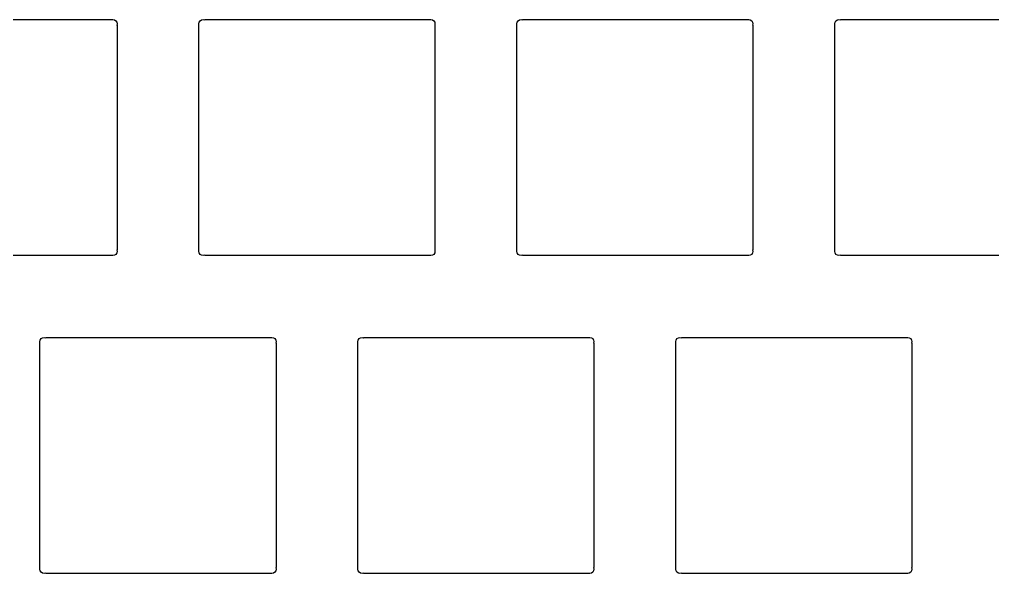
# Model space of a CAD drawing. Extents: x 229 to 416, y -167 to -34.
# Drawn here: x 287 to 345.3, y -100.7 to -67.5 of the extents above; entities that cross this region are included whole.
import ezdxf

# ---------------------------------------------------------------- set-up
doc = ezdxf.new("R2010")
doc.units = 0
doc.layers.add('Part__Feature1553', color=7, linetype='CONTINUOUS')

msp = doc.modelspace()

# ---------------------------------------------------------------- linework, layer by layer
at = {"layer": 'Part__Feature1553'}
for p, q in [((279.026, -67.5375), (292.474, -67.5375)), ((279.026, -67.5375), (292.474, -67.5375)), ((279.03, -67.5375, 1.58), (292.474, -67.5375, 1.58)), ((279.03, -67.5375, 1.58), (292.474, -67.5375, 1.58)), ((292.474, -67.5375), (292.571, -67.5375)), ((292.474, -67.5375, 1.58), (292.571, -67.5375, 1.58)), ((292.474, -67.5375), (292.571, -67.5375)), ((292.474, -67.5375, 1.58), (292.571, -67.5375, 1.58)), ((292.474, -67.5568), (292.474, -67.5568, 1.58)), ((292.474, -67.5568), (292.474, -67.5568, 1.58)), ((292.571, -67.5375), (292.668, -67.5568)), ((292.571, -67.5375, 1.58), (292.668, -67.5568, 1.58)), ((292.571, -67.5375), (292.571, -67.5375, 1.58)), ((292.571, -67.5375), (292.571, -67.5375, 1.58)), ((292.571, -67.5375, 1.58), (292.668, -67.5568, 1.58)), ((292.571, -67.5375), (292.668, -67.5568)), ((292.668, -67.5568), (292.751, -67.6119)), ((292.668, -67.5568, 1.58), (292.751, -67.6119, 1.58)), ((292.668, -67.5568), (292.668, -67.5568, 1.58)), ((292.668, -67.5568), (292.668, -67.5568, 1.58)), ((292.668, -67.5568, 1.58), (292.751, -67.6119, 1.58)), ((292.668, -67.5568), (292.751, -67.6119)), ((292.751, -67.6119), (292.806, -67.6943)), ((292.751, -67.6119, 1.58), (292.806, -67.6943, 1.58)), ((292.751, -67.6119), (292.751, -67.6119, 1.58)), ((292.751, -67.6119), (292.751, -67.6119, 1.58)), ((292.751, -67.6119, 1.58), (292.806, -67.6943, 1.58)), ((292.751, -67.6119), (292.806, -67.6943)), ((297.744, -67.6943), (297.799, -67.6119)), ((297.744, -67.6943, 1.58), (297.799, -67.6119, 1.58)), ((297.744, -67.6943, 1.58), (297.799, -67.6119, 1.58)), ((297.744, -67.6943), (297.799, -67.6119)), ((297.799, -67.6119), (297.882, -67.5568)), ((297.799, -67.6119, 1.58), (297.882, -67.5568, 1.58)), ((297.799, -67.6119, 1.58), (297.882, -67.5568, 1.58)), ((297.799, -67.6119), (297.882, -67.5568)), ((297.799, -67.6119), (297.799, -67.6119, 1.58)), ((297.799, -67.6119), (297.799, -67.6119, 1.58)), ((297.882, -67.5568), (297.979, -67.5375)), ((297.882, -67.5568, 1.58), (297.979, -67.5375, 1.58)), ((297.882, -67.5568, 1.58), (297.979, -67.5375, 1.58)), ((297.882, -67.5568), (297.979, -67.5375)), ((297.882, -67.5568), (297.882, -67.5568, 1.58)), ((297.882, -67.5568), (297.882, -67.5568, 1.58)), ((297.979, -67.5375), (298.076, -67.5568)), ((297.979, -67.5375, 1.58), (298.076, -67.5568, 1.58)), ((297.979, -67.5375), (297.979, -67.5375, 1.58)), ((297.979, -67.5375), (297.979, -67.5375, 1.58)), ((297.979, -67.5375, 1.58), (298.076, -67.5568, 1.58)), ((297.979, -67.5375), (298.076, -67.5568)), ((298.076, -67.5375), (311.524, -67.5375)), ((298.076, -67.5375, 1.58), (311.524, -67.5375, 1.58)), ((298.076, -67.5375), (311.524, -67.5375)), ((298.076, -67.5375, 1.58), (311.524, -67.5375, 1.58)), ((298.076, -67.5568), (298.076, -67.5568, 1.58)), ((298.076, -67.5568), (298.076, -67.5568, 1.58)), ((311.524, -67.5375), (311.621, -67.5375)), ((311.524, -67.5375, 1.58), (311.621, -67.5375, 1.58)), ((311.524, -67.5375), (311.621, -67.5375)), ((311.524, -67.5375, 1.58), (311.621, -67.5375, 1.58)), ((311.524, -67.5568), (311.524, -67.5568, 1.58)), ((311.524, -67.5568), (311.524, -67.5568, 1.58)), ((311.621, -67.5375), (311.718, -67.5568)), ((311.621, -67.5375, 1.58), (311.718, -67.5568, 1.58)), ((311.621, -67.5375), (311.621, -67.5375, 1.58)), ((311.621, -67.5375), (311.621, -67.5375, 1.58)), ((311.621, -67.5375, 1.58), (311.718, -67.5568, 1.58)), ((311.621, -67.5375), (311.718, -67.5568)), ((311.718, -67.5568), (311.801, -67.6119)), ((311.718, -67.5568, 1.58), (311.801, -67.6119, 1.58)), ((311.718, -67.5568), (311.718, -67.5568, 1.58)), ((311.718, -67.5568), (311.718, -67.5568, 1.58)), ((311.718, -67.5568, 1.58), (311.801, -67.6119, 1.58)), ((311.718, -67.5568), (311.801, -67.6119)), ((311.801, -67.6119), (311.856, -67.6943)), ((311.801, -67.6119, 1.58), (311.856, -67.6943, 1.58)), ((311.801, -67.6119), (311.801, -67.6119, 1.58)), ((311.801, -67.6119), (311.801, -67.6119, 1.58)), ((311.801, -67.6119, 1.58), (311.856, -67.6943, 1.58)), ((311.801, -67.6119), (311.856, -67.6943)), ((316.794, -67.6943), (316.849, -67.6119)), ((316.794, -67.6943, 1.58), (316.849, -67.6119, 1.58)), ((316.794, -67.6943, 1.58), (316.849, -67.6119, 1.58)), ((316.794, -67.6943), (316.849, -67.6119)), ((316.849, -67.6119), (316.932, -67.5568)), ((316.849, -67.6119, 1.58), (316.932, -67.5568, 1.58)), ((316.849, -67.6119, 1.58), (316.932, -67.5568, 1.58)), ((316.849, -67.6119), (316.932, -67.5568)), ((316.849, -67.6119), (316.849, -67.6119, 1.58)), ((316.849, -67.6119), (316.849, -67.6119, 1.58)), ((316.932, -67.5568), (317.029, -67.5375)), ((316.932, -67.5568, 1.58), (317.029, -67.5375, 1.58)), ((316.932, -67.5568, 1.58), (317.029, -67.5375, 1.58)), ((316.932, -67.5568), (317.029, -67.5375)), ((316.932, -67.5568), (316.932, -67.5568, 1.58)), ((316.932, -67.5568), (316.932, -67.5568, 1.58)), ((317.029, -67.5375), (317.126, -67.5568)), ((317.029, -67.5375, 1.58), (317.126, -67.5568, 1.58)), ((317.029, -67.5375), (317.029, -67.5375, 1.58)), ((317.029, -67.5375), (317.029, -67.5375, 1.58)), ((317.029, -67.5375, 1.58), (317.126, -67.5568, 1.58)), ((317.029, -67.5375), (317.126, -67.5568)), ((317.126, -67.5375), (330.574, -67.5375)), ((317.126, -67.5375, 1.58), (330.574, -67.5375, 1.58)), ((317.126, -67.5375), (330.574, -67.5375)), ((317.126, -67.5375, 1.58), (330.574, -67.5375, 1.58)), ((317.126, -67.5568), (317.126, -67.5568, 1.58)), ((317.126, -67.5568), (317.126, -67.5568, 1.58)), ((330.574, -67.5375), (330.671, -67.5375)), ((330.574, -67.5375, 1.58), (330.671, -67.5375, 1.58)), ((330.574, -67.5375), (330.671, -67.5375)), ((330.574, -67.5375, 1.58), (330.671, -67.5375, 1.58)), ((330.574, -67.5568), (330.574, -67.5568, 1.58)), ((330.574, -67.5568), (330.574, -67.5568, 1.58)), ((330.671, -67.5375), (330.768, -67.5568)), ((330.671, -67.5375, 1.58), (330.768, -67.5568, 1.58)), ((330.671, -67.5375), (330.671, -67.5375, 1.58)), ((330.671, -67.5375), (330.671, -67.5375, 1.58)), ((330.671, -67.5375, 1.58), (330.768, -67.5568, 1.58)), ((330.671, -67.5375), (330.768, -67.5568)), ((330.768, -67.5568), (330.851, -67.6119)), ((330.768, -67.5568, 1.58), (330.851, -67.6119, 1.58)), ((330.768, -67.5568), (330.768, -67.5568, 1.58)), ((330.768, -67.5568), (330.768, -67.5568, 1.58)), ((330.768, -67.5568, 1.58), (330.851, -67.6119, 1.58)), ((330.768, -67.5568), (330.851, -67.6119)), ((330.851, -67.6119), (330.906, -67.6943)), ((330.851, -67.6119, 1.58), (330.906, -67.6943, 1.58)), ((330.851, -67.6119), (330.851, -67.6119, 1.58)), ((330.851, -67.6119), (330.851, -67.6119, 1.58)), ((330.851, -67.6119, 1.58), (330.906, -67.6943, 1.58)), ((330.851, -67.6119), (330.906, -67.6943)), ((335.844, -67.6943), (335.899, -67.6119)), ((335.844, -67.6943, 1.58), (335.899, -67.6119, 1.58)), ((335.844, -67.6943, 1.58), (335.899, -67.6119, 1.58)), ((335.844, -67.6943), (335.899, -67.6119)), ((335.899, -67.6119), (335.982, -67.5568)), ((335.899, -67.6119, 1.58), (335.982, -67.5568, 1.58)), ((335.899, -67.6119, 1.58), (335.982, -67.5568, 1.58)), ((335.899, -67.6119), (335.982, -67.5568)), ((335.899, -67.6119), (335.899, -67.6119, 1.58)), ((335.899, -67.6119), (335.899, -67.6119, 1.58)), ((335.982, -67.5568), (336.079, -67.5375)), ((335.982, -67.5568, 1.58), (336.079, -67.5375, 1.58)), ((335.982, -67.5568, 1.58), (336.079, -67.5375, 1.58)), ((335.982, -67.5568), (336.079, -67.5375)), ((335.982, -67.5568), (335.982, -67.5568, 1.58)), ((335.982, -67.5568), (335.982, -67.5568, 1.58)), ((336.079, -67.5375), (336.176, -67.5568)), ((336.079, -67.5375, 1.58), (336.181, -67.5577, 1.58)), ((336.079, -67.5375), (336.079, -67.5375, 1.58)), ((336.079, -67.5375), (336.079, -67.5375, 1.58)), ((336.079, -67.5375, 1.58), (336.181, -67.5577, 1.58)), ((336.079, -67.5375), (336.176, -67.5568)), ((336.176, -67.5375), (349.624, -67.5375)), ((336.176, -67.5375), (349.624, -67.5375)), ((336.176, -67.5568), (336.176, -67.5568, 1.58)), ((336.176, -67.5568), (336.176, -67.5568, 1.58)), ((336.18, -67.5375, 1.58), (349.624, -67.5375, 1.58)), ((336.18, -67.5375, 1.58), (349.624, -67.5375, 1.58)), ((292.825, -67.7915, 1.58), (292.805, -67.8932, 1.58)), ((292.825, -67.7915, 1.58), (292.805, -67.8932, 1.58)), ((292.806, -67.6943), (292.825, -67.7915)), ((292.806, -67.6943, 1.58), (292.825, -67.7915, 1.58)), ((292.806, -67.6943), (292.806, -67.6943, 1.58)), ((292.806, -67.6943), (292.806, -67.6943, 1.58)), ((292.806, -67.6943, 1.58), (292.825, -67.7915, 1.58)), ((292.806, -67.6943), (292.825, -67.7915)), ((292.825, -67.7915), (292.806, -67.8887)), ((292.825, -67.7915), (292.806, -67.8887)), ((292.806, -67.8887), (292.806, -67.8887, 1.58)), ((292.806, -67.8887), (292.806, -67.8887, 1.58)), ((292.825, -67.7915), (292.825, -67.7915, 1.58)), ((292.825, -67.7915), (292.825, -67.7915, 1.58)), ((292.825, -67.8887), (292.825, -81.3363)), ((292.825, -67.8887), (292.825, -81.3363)), ((292.825, -67.8929, 1.58), (292.825, -81.3363, 1.58)), ((292.825, -67.8929, 1.58), (292.825, -81.3363, 1.58)), ((297.725, -67.7915), (297.744, -67.6943)), ((297.725, -67.7915, 1.58), (297.744, -67.6943, 1.58)), ((297.725, -67.7915, 1.58), (297.744, -67.6943, 1.58)), ((297.725, -67.7915), (297.744, -67.6943)), ((297.725, -67.8887), (297.725, -67.7915)), ((297.725, -67.8887, 1.58), (297.725, -67.7915, 1.58)), ((297.725, -67.8887), (297.725, -67.7915)), ((297.725, -67.8887, 1.58), (297.725, -67.7915, 1.58)), ((297.725, -67.7915), (297.725, -67.7915, 1.58)), ((297.725, -67.7915), (297.725, -67.7915, 1.58)), ((297.725, -81.3363), (297.725, -67.8887)), ((297.725, -81.3363, 1.58), (297.725, -67.8887, 1.58)), ((297.725, -81.3363), (297.725, -67.8887)), ((297.725, -81.3363, 1.58), (297.725, -67.8887, 1.58)), ((297.744, -67.6943), (297.744, -67.6943, 1.58)), ((297.744, -67.6943), (297.744, -67.6943, 1.58)), ((297.744, -67.8887), (297.744, -67.8887, 1.58)), ((297.744, -67.8887), (297.744, -67.8887, 1.58)), ((311.856, -67.6943), (311.875, -67.7915)), ((311.856, -67.6943, 1.58), (311.875, -67.7915, 1.58)), ((311.856, -67.6943), (311.856, -67.6943, 1.58)), ((311.856, -67.6943), (311.856, -67.6943, 1.58)), ((311.856, -67.6943, 1.58), (311.875, -67.7915, 1.58)), ((311.856, -67.6943), (311.875, -67.7915)), ((311.875, -67.7915), (311.856, -67.8887)), ((311.875, -67.7915, 1.58), (311.856, -67.8887, 1.58)), ((311.875, -67.7915, 1.58), (311.856, -67.8887, 1.58)), ((311.875, -67.7915), (311.856, -67.8887)), ((311.856, -67.8887), (311.856, -67.8887, 1.58)), ((311.856, -67.8887), (311.856, -67.8887, 1.58)), ((311.875, -67.7915), (311.875, -67.7915, 1.58)), ((311.875, -67.7915), (311.875, -67.7915, 1.58)), ((311.875, -67.8887), (311.875, -81.3363)), ((311.875, -67.8887, 1.58), (311.875, -81.3363, 1.58)), ((311.875, -67.8887), (311.875, -81.3363)), ((311.875, -67.8887, 1.58), (311.875, -81.3363, 1.58)), ((316.775, -67.7915), (316.794, -67.6943)), ((316.775, -67.7915, 1.58), (316.794, -67.6943, 1.58)), ((316.775, -67.7915, 1.58), (316.794, -67.6943, 1.58)), ((316.775, -67.7915), (316.794, -67.6943)), ((316.775, -67.8887), (316.775, -67.7915)), ((316.775, -67.8887, 1.58), (316.775, -67.7915, 1.58)), ((316.775, -67.8887), (316.775, -67.7915)), ((316.775, -67.8887, 1.58), (316.775, -67.7915, 1.58)), ((316.775, -67.7915), (316.775, -67.7915, 1.58)), ((316.775, -67.7915), (316.775, -67.7915, 1.58)), ((316.775, -81.3363), (316.775, -67.8887)), ((316.775, -81.3363, 1.58), (316.775, -67.8887, 1.58)), ((316.775, -81.3363), (316.775, -67.8887)), ((316.775, -81.3363, 1.58), (316.775, -67.8887, 1.58)), ((316.794, -67.6943), (316.794, -67.6943, 1.58)), ((316.794, -67.6943), (316.794, -67.6943, 1.58)), ((316.794, -67.8887), (316.794, -67.8887, 1.58)), ((316.794, -67.8887), (316.794, -67.8887, 1.58)), ((330.906, -67.6943), (330.925, -67.7915)), ((330.906, -67.6943, 1.58), (330.925, -67.7915, 1.58)), ((330.906, -67.6943), (330.906, -67.6943, 1.58)), ((330.906, -67.6943), (330.906, -67.6943, 1.58)), ((330.906, -67.6943, 1.58), (330.925, -67.7915, 1.58)), ((330.906, -67.6943), (330.925, -67.7915)), ((330.925, -67.7915), (330.906, -67.8887)), ((330.925, -67.7915, 1.58), (330.906, -67.8887, 1.58)), ((330.925, -67.7915, 1.58), (330.906, -67.8887, 1.58)), ((330.925, -67.7915), (330.906, -67.8887)), ((330.906, -67.8887), (330.906, -67.8887, 1.58)), ((330.906, -67.8887), (330.906, -67.8887, 1.58)), ((330.925, -67.7915), (330.925, -67.7915, 1.58)), ((330.925, -67.7915), (330.925, -67.7915, 1.58)), ((330.925, -67.8887), (330.925, -81.3363)), ((330.925, -67.8887, 1.58), (330.925, -81.3363, 1.58)), ((330.925, -67.8887), (330.925, -81.3363)), ((330.925, -67.8887, 1.58), (330.925, -81.3363, 1.58)), ((335.825, -67.7915), (335.844, -67.6943)), ((335.825, -67.7915, 1.58), (335.844, -67.6943, 1.58)), ((335.825, -67.7915, 1.58), (335.844, -67.6943, 1.58)), ((335.825, -67.7915), (335.844, -67.6943)), ((335.825, -67.8887), (335.825, -67.7915)), ((335.825, -67.8887, 1.58), (335.825, -67.7915, 1.58)), ((335.825, -67.8887), (335.825, -67.7915)), ((335.825, -67.8887, 1.58), (335.825, -67.7915, 1.58)), ((335.825, -67.7915), (335.825, -67.7915, 1.58)), ((335.825, -67.7915), (335.825, -67.7915, 1.58)), ((335.825, -81.3363), (335.825, -67.8887)), ((335.825, -81.3321, 1.58), (335.825, -67.8887, 1.58)), ((335.825, -81.3363), (335.825, -67.8887)), ((335.825, -81.3321, 1.58), (335.825, -67.8887, 1.58)), ((335.844, -67.6943), (335.844, -67.6943, 1.58)), ((335.844, -67.6943), (335.844, -67.6943, 1.58)), ((335.844, -67.8887), (335.844, -67.8887, 1.58)), ((335.844, -67.8887), (335.844, -67.8887, 1.58)), ((292.751, -81.6131), (292.668, -81.6682)), ((292.751, -81.6131, 1.58), (292.668, -81.6682, 1.58)), ((292.751, -81.6131, 1.58), (292.668, -81.6682, 1.58)), ((292.751, -81.6131), (292.668, -81.6682)), ((292.806, -81.5307), (292.751, -81.6131)), ((292.806, -81.5307, 1.58), (292.751, -81.6131, 1.58)), ((292.806, -81.5307, 1.58), (292.751, -81.6131, 1.58)), ((292.806, -81.5307), (292.751, -81.6131)), ((292.751, -81.6131), (292.751, -81.6131, 1.58)), ((292.751, -81.6131), (292.751, -81.6131, 1.58)), ((292.806, -81.3363), (292.825, -81.4335)), ((292.806, -81.3363, 1.58), (292.825, -81.4335, 1.58)), ((292.806, -81.3363), (292.806, -81.3363, 1.58)), ((292.806, -81.3363), (292.806, -81.3363, 1.58)), ((292.806, -81.3363, 1.58), (292.825, -81.4335, 1.58)), ((292.806, -81.3363), (292.825, -81.4335)), ((292.825, -81.4335), (292.806, -81.5307)), ((292.825, -81.4335, 1.58), (292.806, -81.5307, 1.58)), ((292.825, -81.4335, 1.58), (292.806, -81.5307, 1.58)), ((292.825, -81.4335), (292.806, -81.5307)), ((292.806, -81.5307), (292.806, -81.5307, 1.58)), ((292.806, -81.5307), (292.806, -81.5307, 1.58)), ((292.825, -81.4335), (292.825, -81.4335, 1.58)), ((292.825, -81.4335), (292.825, -81.4335, 1.58)), ((297.725, -81.4335), (297.725, -81.3363)), ((297.725, -81.4335, 1.58), (297.725, -81.3363, 1.58)), ((297.725, -81.4335), (297.725, -81.3363)), ((297.725, -81.4335, 1.58), (297.725, -81.3363, 1.58)), ((297.744, -81.5307), (297.725, -81.4335)), ((297.744, -81.5307, 1.58), (297.725, -81.4335, 1.58)), ((297.744, -81.5307, 1.58), (297.725, -81.4335, 1.58)), ((297.725, -81.4335), (297.725, -81.4335, 1.58)), ((297.744, -81.5307), (297.725, -81.4335)), ((297.725, -81.4335), (297.725, -81.4335, 1.58)), ((297.744, -81.3363), (297.744, -81.3363, 1.58)), ((297.744, -81.3363), (297.744, -81.3363, 1.58)), ((297.799, -81.6131), (297.744, -81.5307)), ((297.799, -81.6131, 1.58), (297.744, -81.5307, 1.58)), ((297.799, -81.6131, 1.58), (297.744, -81.5307, 1.58)), ((297.744, -81.5307), (297.744, -81.5307, 1.58)), ((297.799, -81.6131), (297.744, -81.5307)), ((297.744, -81.5307), (297.744, -81.5307, 1.58)), ((297.882, -81.6682), (297.799, -81.6131)), ((297.882, -81.6682, 1.58), (297.799, -81.6131, 1.58)), ((297.882, -81.6682, 1.58), (297.799, -81.6131, 1.58)), ((297.799, -81.6131), (297.799, -81.6131, 1.58)), ((297.882, -81.6682), (297.799, -81.6131)), ((297.799, -81.6131), (297.799, -81.6131, 1.58)), ((311.801, -81.6131), (311.718, -81.6682)), ((311.801, -81.6131, 1.58), (311.718, -81.6682, 1.58)), ((311.801, -81.6131, 1.58), (311.718, -81.6682, 1.58)), ((311.801, -81.6131), (311.718, -81.6682)), ((311.856, -81.5307), (311.801, -81.6131)), ((311.856, -81.5307, 1.58), (311.801, -81.6131, 1.58)), ((311.856, -81.5307, 1.58), (311.801, -81.6131, 1.58)), ((311.856, -81.5307), (311.801, -81.6131)), ((311.801, -81.6131), (311.801, -81.6131, 1.58)), ((311.801, -81.6131), (311.801, -81.6131, 1.58)), ((311.856, -81.3363), (311.875, -81.4335)), ((311.856, -81.3363, 1.58), (311.875, -81.4335, 1.58)), ((311.856, -81.3363), (311.856, -81.3363, 1.58)), ((311.856, -81.3363), (311.856, -81.3363, 1.58)), ((311.856, -81.3363, 1.58), (311.875, -81.4335, 1.58)), ((311.856, -81.3363), (311.875, -81.4335)), ((311.875, -81.4335), (311.856, -81.5307)), ((311.875, -81.4335, 1.58), (311.856, -81.5307, 1.58)), ((311.875, -81.4335, 1.58), (311.856, -81.5307, 1.58)), ((311.875, -81.4335), (311.856, -81.5307)), ((311.856, -81.5307), (311.856, -81.5307, 1.58)), ((311.856, -81.5307), (311.856, -81.5307, 1.58)), ((311.875, -81.4335), (311.875, -81.4335, 1.58)), ((311.875, -81.4335), (311.875, -81.4335, 1.58)), ((316.775, -81.4335), (316.775, -81.3363)), ((316.775, -81.4335, 1.58), (316.775, -81.3363, 1.58)), ((316.775, -81.4335), (316.775, -81.3363)), ((316.775, -81.4335, 1.58), (316.775, -81.3363, 1.58)), ((316.794, -81.5307), (316.775, -81.4335)), ((316.794, -81.5307, 1.58), (316.775, -81.4335, 1.58)), ((316.794, -81.5307, 1.58), (316.775, -81.4335, 1.58)), ((316.775, -81.4335), (316.775, -81.4335, 1.58)), ((316.794, -81.5307), (316.775, -81.4335)), ((316.775, -81.4335), (316.775, -81.4335, 1.58)), ((316.794, -81.3363), (316.794, -81.3363, 1.58)), ((316.794, -81.3363), (316.794, -81.3363, 1.58)), ((316.849, -81.6131), (316.794, -81.5307)), ((316.849, -81.6131, 1.58), (316.794, -81.5307, 1.58)), ((316.849, -81.6131, 1.58), (316.794, -81.5307, 1.58)), ((316.794, -81.5307), (316.794, -81.5307, 1.58)), ((316.849, -81.6131), (316.794, -81.5307)), ((316.794, -81.5307), (316.794, -81.5307, 1.58)), ((316.932, -81.6682), (316.849, -81.6131)), ((316.932, -81.6682, 1.58), (316.849, -81.6131, 1.58)), ((316.932, -81.6682, 1.58), (316.849, -81.6131, 1.58)), ((316.849, -81.6131), (316.849, -81.6131, 1.58)), ((316.932, -81.6682), (316.849, -81.6131)), ((316.849, -81.6131), (316.849, -81.6131, 1.58)), ((330.851, -81.6131), (330.768, -81.6682)), ((330.851, -81.6131, 1.58), (330.768, -81.6682, 1.58)), ((330.851, -81.6131, 1.58), (330.768, -81.6682, 1.58)), ((330.851, -81.6131), (330.768, -81.6682)), ((330.906, -81.5307), (330.851, -81.6131)), ((330.906, -81.5307, 1.58), (330.851, -81.6131, 1.58)), ((330.906, -81.5307, 1.58), (330.851, -81.6131, 1.58)), ((330.906, -81.5307), (330.851, -81.6131)), ((330.851, -81.6131), (330.851, -81.6131, 1.58)), ((330.851, -81.6131), (330.851, -81.6131, 1.58)), ((330.906, -81.3363), (330.925, -81.4335)), ((330.906, -81.3363, 1.58), (330.925, -81.4335, 1.58)), ((330.906, -81.3363), (330.906, -81.3363, 1.58)), ((330.906, -81.3363), (330.906, -81.3363, 1.58)), ((330.906, -81.3363, 1.58), (330.925, -81.4335, 1.58)), ((330.906, -81.3363), (330.925, -81.4335)), ((330.925, -81.4335), (330.906, -81.5307)), ((330.925, -81.4335, 1.58), (330.906, -81.5307, 1.58)), ((330.925, -81.4335, 1.58), (330.906, -81.5307, 1.58)), ((330.925, -81.4335), (330.906, -81.5307)), ((330.906, -81.5307), (330.906, -81.5307, 1.58)), ((330.906, -81.5307), (330.906, -81.5307, 1.58)), ((330.925, -81.4335), (330.925, -81.4335, 1.58)), ((330.925, -81.4335), (330.925, -81.4335, 1.58)), ((335.825, -81.4335, 1.58), (335.825, -81.3321, 1.58)), ((335.825, -81.4335, 1.58), (335.825, -81.3321, 1.58)), ((335.825, -81.4335), (335.825, -81.3363)), ((335.825, -81.4335), (335.825, -81.3363)), ((335.844, -81.5307), (335.825, -81.4335)), ((335.844, -81.5307, 1.58), (335.825, -81.4335, 1.58)), ((335.844, -81.5307, 1.58), (335.825, -81.4335, 1.58)), ((335.825, -81.4335), (335.825, -81.4335, 1.58)), ((335.844, -81.5307), (335.825, -81.4335)), ((335.825, -81.4335), (335.825, -81.4335, 1.58)), ((335.844, -81.3363), (335.844, -81.3363, 1.58)), ((335.844, -81.3363), (335.844, -81.3363, 1.58)), ((335.899, -81.6131), (335.844, -81.5307)), ((335.899, -81.6131, 1.58), (335.844, -81.5307, 1.58)), ((335.899, -81.6131, 1.58), (335.844, -81.5307, 1.58)), ((335.844, -81.5307), (335.844, -81.5307, 1.58)), ((335.899, -81.6131), (335.844, -81.5307)), ((335.844, -81.5307), (335.844, -81.5307, 1.58)), ((335.982, -81.6682), (335.899, -81.6131)), ((335.982, -81.6682, 1.58), (335.899, -81.6131, 1.58)), ((335.982, -81.6682, 1.58), (335.899, -81.6131, 1.58)), ((335.899, -81.6131), (335.899, -81.6131, 1.58)), ((335.982, -81.6682), (335.899, -81.6131)), ((335.899, -81.6131), (335.899, -81.6131, 1.58)), ((292.474, -81.6875), (279.026, -81.6875)), ((292.474, -81.6875, 1.58), (279.026, -81.6875, 1.58)), ((292.474, -81.6875), (279.026, -81.6875)), ((292.474, -81.6875, 1.58), (279.026, -81.6875, 1.58)), ((292.474, -81.6682), (292.474, -81.6682, 1.58)), ((292.474, -81.6682), (292.474, -81.6682, 1.58)), ((292.571, -81.6875), (292.474, -81.6875)), ((292.571, -81.6875, 1.58), (292.474, -81.6875, 1.58)), ((292.571, -81.6875), (292.474, -81.6875)), ((292.571, -81.6875, 1.58), (292.474, -81.6875, 1.58)), ((292.668, -81.6682), (292.571, -81.6875)), ((292.668, -81.6682, 1.58), (292.571, -81.6875, 1.58)), ((292.668, -81.6682, 1.58), (292.571, -81.6875, 1.58)), ((292.668, -81.6682), (292.571, -81.6875)), ((292.571, -81.6875), (292.571, -81.6875, 1.58)), ((292.571, -81.6875), (292.571, -81.6875, 1.58)), ((292.668, -81.6682), (292.668, -81.6682, 1.58)), ((292.668, -81.6682), (292.668, -81.6682, 1.58)), ((297.979, -81.6875), (297.882, -81.6682)), ((297.979, -81.6875, 1.58), (297.882, -81.6682, 1.58)), ((297.979, -81.6875, 1.58), (297.882, -81.6682, 1.58)), ((297.882, -81.6682), (297.882, -81.6682, 1.58)), ((297.979, -81.6875), (297.882, -81.6682)), ((297.882, -81.6682), (297.882, -81.6682, 1.58)), ((298.076, -81.6682), (297.979, -81.6875)), ((298.076, -81.6682, 1.58), (297.979, -81.6875, 1.58)), ((298.076, -81.6682, 1.58), (297.979, -81.6875, 1.58)), ((298.076, -81.6682), (297.979, -81.6875)), ((297.979, -81.6875), (297.979, -81.6875, 1.58)), ((297.979, -81.6875), (297.979, -81.6875, 1.58)), ((298.076, -81.6682), (298.076, -81.6682, 1.58)), ((298.076, -81.6682), (298.076, -81.6682, 1.58)), ((311.524, -81.6875), (298.076, -81.6875)), ((311.524, -81.6875, 1.58), (298.076, -81.6875, 1.58)), ((311.524, -81.6875), (298.076, -81.6875)), ((311.524, -81.6875, 1.58), (298.076, -81.6875, 1.58)), ((311.524, -81.6682), (311.524, -81.6682, 1.58)), ((311.524, -81.6682), (311.524, -81.6682, 1.58)), ((311.621, -81.6875), (311.524, -81.6875)), ((311.621, -81.6875, 1.58), (311.524, -81.6875, 1.58)), ((311.621, -81.6875), (311.524, -81.6875)), ((311.621, -81.6875, 1.58), (311.524, -81.6875, 1.58)), ((311.718, -81.6682), (311.621, -81.6875)), ((311.718, -81.6682, 1.58), (311.621, -81.6875, 1.58)), ((311.718, -81.6682, 1.58), (311.621, -81.6875, 1.58)), ((311.718, -81.6682), (311.621, -81.6875)), ((311.621, -81.6875), (311.621, -81.6875, 1.58)), ((311.621, -81.6875), (311.621, -81.6875, 1.58)), ((311.718, -81.6682), (311.718, -81.6682, 1.58)), ((311.718, -81.6682), (311.718, -81.6682, 1.58)), ((317.029, -81.6875), (316.932, -81.6682)), ((317.029, -81.6875, 1.58), (316.932, -81.6682, 1.58)), ((317.029, -81.6875, 1.58), (316.932, -81.6682, 1.58)), ((316.932, -81.6682), (316.932, -81.6682, 1.58)), ((317.029, -81.6875), (316.932, -81.6682)), ((316.932, -81.6682), (316.932, -81.6682, 1.58)), ((317.126, -81.6682), (317.029, -81.6875)), ((317.126, -81.6682, 1.58), (317.029, -81.6875, 1.58)), ((317.126, -81.6682, 1.58), (317.029, -81.6875, 1.58)), ((317.126, -81.6682), (317.029, -81.6875)), ((317.029, -81.6875), (317.029, -81.6875, 1.58)), ((317.029, -81.6875), (317.029, -81.6875, 1.58)), ((317.126, -81.6682), (317.126, -81.6682, 1.58)), ((317.126, -81.6682), (317.126, -81.6682, 1.58)), ((330.574, -81.6875), (317.126, -81.6875)), ((330.574, -81.6875, 1.58), (317.126, -81.6875, 1.58)), ((330.574, -81.6875), (317.126, -81.6875)), ((330.574, -81.6875, 1.58), (317.126, -81.6875, 1.58)), ((330.574, -81.6682), (330.574, -81.6682, 1.58)), ((330.574, -81.6682), (330.574, -81.6682, 1.58)), ((330.671, -81.6875), (330.574, -81.6875)), ((330.671, -81.6875, 1.58), (330.574, -81.6875, 1.58)), ((330.671, -81.6875), (330.574, -81.6875)), ((330.671, -81.6875, 1.58), (330.574, -81.6875, 1.58)), ((330.768, -81.6682), (330.671, -81.6875)), ((330.768, -81.6682, 1.58), (330.671, -81.6875, 1.58)), ((330.768, -81.6682, 1.58), (330.671, -81.6875, 1.58)), ((330.768, -81.6682), (330.671, -81.6875)), ((330.671, -81.6875), (330.671, -81.6875, 1.58)), ((330.671, -81.6875), (330.671, -81.6875, 1.58)), ((330.768, -81.6682), (330.768, -81.6682, 1.58)), ((330.768, -81.6682), (330.768, -81.6682, 1.58)), ((336.079, -81.6875), (335.982, -81.6682)), ((336.079, -81.6875, 1.58), (335.982, -81.6682, 1.58)), ((336.079, -81.6875, 1.58), (335.982, -81.6682, 1.58)), ((335.982, -81.6682), (335.982, -81.6682, 1.58)), ((336.079, -81.6875), (335.982, -81.6682)), ((335.982, -81.6682), (335.982, -81.6682, 1.58)), ((336.176, -81.6682), (336.079, -81.6875)), ((336.176, -81.6682, 1.58), (336.079, -81.6875, 1.58)), ((336.176, -81.6682, 1.58), (336.079, -81.6875, 1.58)), ((336.176, -81.6682), (336.079, -81.6875)), ((336.079, -81.6875), (336.079, -81.6875, 1.58)), ((336.079, -81.6875), (336.079, -81.6875, 1.58)), ((336.176, -81.6682), (336.176, -81.6682, 1.58)), ((336.176, -81.6682), (336.176, -81.6682, 1.58)), ((349.624, -81.6875), (336.176, -81.6875)), ((349.62, -81.6875, 1.58), (336.176, -81.6875, 1.58)), ((349.624, -81.6875), (336.176, -81.6875)), ((349.62, -81.6875, 1.58), (336.176, -81.6875, 1.58)), ((288.2, -86.8415), (288.219, -86.7443)), ((288.2, -86.8415, 1.58), (288.219, -86.7443, 1.58)), ((288.2, -86.8415, 1.58), (288.219, -86.7443, 1.58)), ((288.2, -86.8415), (288.219, -86.7443)), ((288.2, -86.9387), (288.2, -86.8415)), ((288.2, -86.9387, 1.58), (288.2, -86.8415, 1.58)), ((288.2, -86.9387), (288.2, -86.8415)), ((288.2, -86.9387, 1.58), (288.2, -86.8415, 1.58)), ((288.2, -86.8415), (288.2, -86.8415, 1.58)), ((288.2, -86.8415), (288.2, -86.8415, 1.58)), ((288.219, -86.7443), (288.274, -86.6619)), ((288.219, -86.7443, 1.58), (288.274, -86.6619, 1.58)), ((288.219, -86.7443, 1.58), (288.274, -86.6619, 1.58)), ((288.219, -86.7443), (288.274, -86.6619)), ((288.219, -86.7443), (288.219, -86.7443, 1.58)), ((288.219, -86.7443), (288.219, -86.7443, 1.58)), ((288.274, -86.6619), (288.357, -86.6068)), ((288.274, -86.6619, 1.58), (288.357, -86.6068, 1.58)), ((288.274, -86.6619, 1.58), (288.357, -86.6068, 1.58)), ((288.274, -86.6619), (288.357, -86.6068)), ((288.274, -86.6619), (288.274, -86.6619, 1.58)), ((288.274, -86.6619), (288.274, -86.6619, 1.58)), ((288.357, -86.6068), (288.454, -86.5875)), ((288.357, -86.6068, 1.58), (288.454, -86.5875, 1.58)), ((288.357, -86.6068, 1.58), (288.454, -86.5875, 1.58)), ((288.357, -86.6068), (288.454, -86.5875)), ((288.357, -86.6068), (288.357, -86.6068, 1.58)), ((288.357, -86.6068), (288.357, -86.6068, 1.58)), ((288.454, -86.5875), (288.551, -86.6068)), ((288.454, -86.5875, 1.58), (288.551, -86.6068, 1.58)), ((288.454, -86.5875), (288.454, -86.5875, 1.58)), ((288.454, -86.5875), (288.454, -86.5875, 1.58)), ((288.454, -86.5875, 1.58), (288.551, -86.6068, 1.58)), ((288.454, -86.5875), (288.551, -86.6068)), ((288.551, -86.5875), (301.999, -86.5875)), ((288.551, -86.5875, 1.58), (301.999, -86.5875, 1.58)), ((288.551, -86.5875), (301.999, -86.5875)), ((288.551, -86.5875, 1.58), (301.999, -86.5875, 1.58)), ((288.551, -86.6068), (288.551, -86.6068, 1.58)), ((288.551, -86.6068), (288.551, -86.6068, 1.58)), ((301.999, -86.5875), (302.096, -86.5875)), ((301.999, -86.5875, 1.58), (302.096, -86.5875, 1.58)), ((301.999, -86.5875), (302.096, -86.5875)), ((301.999, -86.5875, 1.58), (302.096, -86.5875, 1.58)), ((301.999, -86.6068), (301.999, -86.6068, 1.58)), ((301.999, -86.6068), (301.999, -86.6068, 1.58)), ((302.096, -86.5875), (302.193, -86.6068)), ((302.096, -86.5875, 1.58), (302.193, -86.6068, 1.58)), ((302.096, -86.5875), (302.096, -86.5875, 1.58)), ((302.096, -86.5875), (302.096, -86.5875, 1.58)), ((302.096, -86.5875, 1.58), (302.193, -86.6068, 1.58)), ((302.096, -86.5875), (302.193, -86.6068)), ((302.193, -86.6068), (302.276, -86.6619)), ((302.193, -86.6068, 1.58), (302.276, -86.6619, 1.58)), ((302.193, -86.6068), (302.193, -86.6068, 1.58)), ((302.193, -86.6068), (302.193, -86.6068, 1.58)), ((302.193, -86.6068, 1.58), (302.276, -86.6619, 1.58)), ((302.193, -86.6068), (302.276, -86.6619)), ((302.276, -86.6619), (302.331, -86.7443)), ((302.276, -86.6619, 1.58), (302.331, -86.7443, 1.58)), ((302.276, -86.6619), (302.276, -86.6619, 1.58)), ((302.276, -86.6619), (302.276, -86.6619, 1.58)), ((302.276, -86.6619, 1.58), (302.331, -86.7443, 1.58)), ((302.276, -86.6619), (302.331, -86.7443)), ((302.331, -86.7443), (302.35, -86.8415)), ((302.331, -86.7443, 1.58), (302.35, -86.8415, 1.58)), ((302.331, -86.7443), (302.331, -86.7443, 1.58)), ((302.331, -86.7443), (302.331, -86.7443, 1.58)), ((302.331, -86.7443, 1.58), (302.35, -86.8415, 1.58)), ((302.331, -86.7443), (302.35, -86.8415)), ((302.35, -86.8415), (302.331, -86.9387)), ((302.35, -86.8415, 1.58), (302.331, -86.9387, 1.58)), ((302.35, -86.8415, 1.58), (302.331, -86.9387, 1.58)), ((302.35, -86.8415), (302.331, -86.9387)), ((302.35, -86.8415), (302.35, -86.8415, 1.58)), ((302.35, -86.8415), (302.35, -86.8415, 1.58)), ((307.25, -86.8415), (307.269, -86.7443)), ((307.25, -86.8415, 1.58), (307.269, -86.7443, 1.58)), ((307.25, -86.8415, 1.58), (307.269, -86.7443, 1.58)), ((307.25, -86.8415), (307.269, -86.7443)), ((307.25, -86.9387), (307.25, -86.8415)), ((307.25, -86.9387, 1.58), (307.25, -86.8415, 1.58)), ((307.25, -86.9387), (307.25, -86.8415)), ((307.25, -86.9387, 1.58), (307.25, -86.8415, 1.58)), ((307.25, -86.8415), (307.25, -86.8415, 1.58)), ((307.25, -86.8415), (307.25, -86.8415, 1.58)), ((307.269, -86.7443), (307.324, -86.6619)), ((307.269, -86.7443, 1.58), (307.324, -86.6619, 1.58)), ((307.269, -86.7443, 1.58), (307.324, -86.6619, 1.58)), ((307.269, -86.7443), (307.324, -86.6619)), ((307.269, -86.7443), (307.269, -86.7443, 1.58)), ((307.269, -86.7443), (307.269, -86.7443, 1.58)), ((307.324, -86.6619), (307.407, -86.6068)), ((307.324, -86.6619, 1.58), (307.407, -86.6068, 1.58)), ((307.324, -86.6619, 1.58), (307.407, -86.6068, 1.58)), ((307.324, -86.6619), (307.407, -86.6068)), ((307.324, -86.6619), (307.324, -86.6619, 1.58)), ((307.324, -86.6619), (307.324, -86.6619, 1.58)), ((307.407, -86.6068), (307.504, -86.5875)), ((307.407, -86.6068, 1.58), (307.504, -86.5875, 1.58)), ((307.407, -86.6068, 1.58), (307.504, -86.5875, 1.58)), ((307.407, -86.6068), (307.504, -86.5875)), ((307.407, -86.6068), (307.407, -86.6068, 1.58)), ((307.407, -86.6068), (307.407, -86.6068, 1.58)), ((307.504, -86.5875), (307.601, -86.6068)), ((307.504, -86.5875, 1.58), (307.606, -86.6077, 1.58)), ((307.504, -86.5875), (307.504, -86.5875, 1.58)), ((307.504, -86.5875), (307.504, -86.5875, 1.58)), ((307.504, -86.5875, 1.58), (307.606, -86.6077, 1.58)), ((307.504, -86.5875), (307.601, -86.6068)), ((307.601, -86.5875), (321.049, -86.5875)), ((307.601, -86.5875), (321.049, -86.5875)), ((307.601, -86.6068), (307.601, -86.6068, 1.58)), ((307.601, -86.6068), (307.601, -86.6068, 1.58)), ((307.605, -86.5875, 1.58), (321.049, -86.5875, 1.58)), ((307.605, -86.5875, 1.58), (321.049, -86.5875, 1.58)), ((321.049, -86.5875), (321.146, -86.5875)), ((321.049, -86.5875, 1.58), (321.146, -86.5875, 1.58)), ((321.049, -86.5875), (321.146, -86.5875)), ((321.049, -86.5875, 1.58), (321.146, -86.5875, 1.58)), ((321.049, -86.6068), (321.049, -86.6068, 1.58)), ((321.049, -86.6068), (321.049, -86.6068, 1.58)), ((321.146, -86.5875), (321.243, -86.6068)), ((321.146, -86.5875, 1.58), (321.243, -86.6068, 1.58)), ((321.146, -86.5875), (321.146, -86.5875, 1.58)), ((321.146, -86.5875), (321.146, -86.5875, 1.58)), ((321.146, -86.5875, 1.58), (321.243, -86.6068, 1.58)), ((321.146, -86.5875), (321.243, -86.6068)), ((321.243, -86.6068), (321.326, -86.6619)), ((321.243, -86.6068, 1.58), (321.326, -86.6619, 1.58)), ((321.243, -86.6068), (321.243, -86.6068, 1.58)), ((321.243, -86.6068), (321.243, -86.6068, 1.58)), ((321.243, -86.6068, 1.58), (321.326, -86.6619, 1.58)), ((321.243, -86.6068), (321.326, -86.6619)), ((321.326, -86.6619), (321.381, -86.7443)), ((321.326, -86.6619, 1.58), (321.381, -86.7443, 1.58)), ((321.326, -86.6619), (321.326, -86.6619, 1.58)), ((321.326, -86.6619), (321.326, -86.6619, 1.58)), ((321.326, -86.6619, 1.58), (321.381, -86.7443, 1.58)), ((321.326, -86.6619), (321.381, -86.7443)), ((321.4, -86.8415, 1.58), (321.38, -86.9432, 1.58)), ((321.4, -86.8415, 1.58), (321.38, -86.9432, 1.58)), ((321.381, -86.7443), (321.4, -86.8415)), ((321.381, -86.7443, 1.58), (321.4, -86.8415, 1.58)), ((321.381, -86.7443), (321.381, -86.7443, 1.58)), ((321.381, -86.7443), (321.381, -86.7443, 1.58)), ((321.381, -86.7443, 1.58), (321.4, -86.8415, 1.58)), ((321.381, -86.7443), (321.4, -86.8415)), ((321.4, -86.8415), (321.381, -86.9387)), ((321.4, -86.8415), (321.381, -86.9387)), ((321.4, -86.8415), (321.4, -86.8415, 1.58)), ((321.4, -86.8415), (321.4, -86.8415, 1.58)), ((326.3, -86.8415), (326.319, -86.7443)), ((326.3, -86.8415, 1.58), (326.319, -86.7443, 1.58)), ((326.3, -86.8415, 1.58), (326.319, -86.7443, 1.58)), ((326.3, -86.8415), (326.319, -86.7443)), ((326.3, -86.9387), (326.3, -86.8415)), ((326.3, -86.9387, 1.58), (326.3, -86.8415, 1.58)), ((326.3, -86.9387), (326.3, -86.8415)), ((326.3, -86.9387, 1.58), (326.3, -86.8415, 1.58)), ((326.3, -86.8415), (326.3, -86.8415, 1.58)), ((326.3, -86.8415), (326.3, -86.8415, 1.58)), ((326.319, -86.7443), (326.374, -86.6619)), ((326.319, -86.7443, 1.58), (326.374, -86.6619, 1.58)), ((326.319, -86.7443, 1.58), (326.374, -86.6619, 1.58)), ((326.319, -86.7443), (326.374, -86.6619)), ((326.319, -86.7443), (326.319, -86.7443, 1.58)), ((326.319, -86.7443), (326.319, -86.7443, 1.58)), ((326.374, -86.6619), (326.457, -86.6068)), ((326.374, -86.6619, 1.58), (326.457, -86.6068, 1.58)), ((326.374, -86.6619, 1.58), (326.457, -86.6068, 1.58)), ((326.374, -86.6619), (326.457, -86.6068)), ((326.374, -86.6619), (326.374, -86.6619, 1.58)), ((326.374, -86.6619), (326.374, -86.6619, 1.58)), ((326.457, -86.6068), (326.554, -86.5875)), ((326.457, -86.6068, 1.58), (326.554, -86.5875, 1.58)), ((326.457, -86.6068, 1.58), (326.554, -86.5875, 1.58)), ((326.457, -86.6068), (326.554, -86.5875)), ((326.457, -86.6068), (326.457, -86.6068, 1.58)), ((326.457, -86.6068), (326.457, -86.6068, 1.58)), ((326.554, -86.5875), (326.651, -86.6068)), ((326.554, -86.5875, 1.58), (326.651, -86.6068, 1.58)), ((326.554, -86.5875), (326.554, -86.5875, 1.58)), ((326.554, -86.5875), (326.554, -86.5875, 1.58)), ((326.554, -86.5875, 1.58), (326.651, -86.6068, 1.58)), ((326.554, -86.5875), (326.651, -86.6068)), ((326.651, -86.5875), (340.099, -86.5875)), ((326.651, -86.5875, 1.58), (340.099, -86.5875, 1.58)), ((326.651, -86.5875), (340.099, -86.5875)), ((326.651, -86.5875, 1.58), (340.099, -86.5875, 1.58)), ((326.651, -86.6068), (326.651, -86.6068, 1.58)), ((326.651, -86.6068), (326.651, -86.6068, 1.58)), ((340.099, -86.5875), (340.196, -86.5875)), ((340.099, -86.5875, 1.58), (340.196, -86.5875, 1.58)), ((340.099, -86.5875), (340.196, -86.5875)), ((340.099, -86.5875, 1.58), (340.196, -86.5875, 1.58)), ((340.099, -86.6068), (340.099, -86.6068, 1.58)), ((340.099, -86.6068), (340.099, -86.6068, 1.58)), ((340.196, -86.5875), (340.293, -86.6068)), ((340.196, -86.5875, 1.58), (340.293, -86.6068, 1.58)), ((340.196, -86.5875), (340.196, -86.5875, 1.58)), ((340.196, -86.5875), (340.196, -86.5875, 1.58)), ((340.196, -86.5875, 1.58), (340.293, -86.6068, 1.58)), ((340.196, -86.5875), (340.293, -86.6068)), ((340.293, -86.6068), (340.376, -86.6619)), ((340.293, -86.6068, 1.58), (340.376, -86.6619, 1.58)), ((340.293, -86.6068), (340.293, -86.6068, 1.58)), ((340.293, -86.6068), (340.293, -86.6068, 1.58)), ((340.293, -86.6068, 1.58), (340.376, -86.6619, 1.58)), ((340.293, -86.6068), (340.376, -86.6619)), ((340.376, -86.6619), (340.431, -86.7443)), ((340.376, -86.6619, 1.58), (340.431, -86.7443, 1.58)), ((340.376, -86.6619), (340.376, -86.6619, 1.58)), ((340.376, -86.6619), (340.376, -86.6619, 1.58)), ((340.376, -86.6619, 1.58), (340.431, -86.7443, 1.58)), ((340.376, -86.6619), (340.431, -86.7443)), ((340.431, -86.7443), (340.45, -86.8415)), ((340.431, -86.7443, 1.58), (340.45, -86.8415, 1.58)), ((340.431, -86.7443), (340.431, -86.7443, 1.58)), ((340.431, -86.7443), (340.431, -86.7443, 1.58)), ((340.431, -86.7443, 1.58), (340.45, -86.8415, 1.58)), ((340.431, -86.7443), (340.45, -86.8415)), ((340.45, -86.8415), (340.431, -86.9387)), ((340.45, -86.8415, 1.58), (340.431, -86.9387, 1.58)), ((340.45, -86.8415, 1.58), (340.431, -86.9387, 1.58)), ((340.45, -86.8415), (340.431, -86.9387)), ((340.45, -86.8415), (340.45, -86.8415, 1.58)), ((340.45, -86.8415), (340.45, -86.8415, 1.58)), ((288.2, -100.386), (288.2, -86.9387)), ((288.2, -100.386, 1.58), (288.2, -86.9387, 1.58)), ((288.2, -100.386), (288.2, -86.9387)), ((288.2, -100.386, 1.58), (288.2, -86.9387, 1.58)), ((288.219, -86.9387), (288.219, -86.9387, 1.58)), ((288.219, -86.9387), (288.219, -86.9387, 1.58)), ((302.331, -86.9387), (302.331, -86.9387, 1.58)), ((302.331, -86.9387), (302.331, -86.9387, 1.58)), ((302.35, -86.9387), (302.35, -100.386)), ((302.35, -86.9387, 1.58), (302.35, -100.386, 1.58)), ((302.35, -86.9387), (302.35, -100.386)), ((302.35, -86.9387, 1.58), (302.35, -100.386, 1.58)), ((307.25, -100.386), (307.25, -86.9387)), ((307.25, -100.382, 1.58), (307.25, -86.9387, 1.58)), ((307.25, -100.386), (307.25, -86.9387)), ((307.25, -100.382, 1.58), (307.25, -86.9387, 1.58)), ((307.269, -86.9387), (307.269, -86.9387, 1.58)), ((307.269, -86.9387), (307.269, -86.9387, 1.58)), ((321.381, -86.9387), (321.381, -86.9387, 1.58)), ((321.381, -86.9387), (321.381, -86.9387, 1.58)), ((321.4, -86.9387), (321.4, -100.386)), ((321.4, -86.9387), (321.4, -100.386)), ((321.4, -86.9429, 1.58), (321.4, -100.386, 1.58)), ((321.4, -86.9429, 1.58), (321.4, -100.386, 1.58)), ((326.3, -100.386), (326.3, -86.9387)), ((326.3, -100.386, 1.58), (326.3, -86.9387, 1.58)), ((326.3, -100.386), (326.3, -86.9387)), ((326.3, -100.386, 1.58), (326.3, -86.9387, 1.58)), ((326.319, -86.9387), (326.319, -86.9387, 1.58)), ((326.319, -86.9387), (326.319, -86.9387, 1.58)), ((340.431, -86.9387), (340.431, -86.9387, 1.58)), ((340.431, -86.9387), (340.431, -86.9387, 1.58)), ((340.45, -86.9387), (340.45, -100.386)), ((340.45, -86.9387, 1.58), (340.45, -100.386, 1.58)), ((340.45, -86.9387), (340.45, -100.386)), ((340.45, -86.9387, 1.58), (340.45, -100.386, 1.58)), ((288.2, -100.484), (288.2, -100.386)), ((288.2, -100.484, 1.58), (288.2, -100.386, 1.58)), ((288.2, -100.484), (288.2, -100.386)), ((288.2, -100.484, 1.58), (288.2, -100.386, 1.58)), ((288.219, -100.581), (288.2, -100.484)), ((288.219, -100.581, 1.58), (288.2, -100.484, 1.58)), ((288.219, -100.581, 1.58), (288.2, -100.484, 1.58)), ((288.2, -100.484), (288.2, -100.484, 1.58)), ((288.219, -100.581), (288.2, -100.484)), ((288.2, -100.484), (288.2, -100.484, 1.58)), ((288.219, -100.386), (288.219, -100.386, 1.58)), ((288.219, -100.386), (288.219, -100.386, 1.58)), ((288.274, -100.663), (288.219, -100.581)), ((288.274, -100.663, 1.58), (288.219, -100.581, 1.58)), ((288.274, -100.663, 1.58), (288.219, -100.581, 1.58)), ((288.219, -100.581), (288.219, -100.581, 1.58)), ((288.274, -100.663), (288.219, -100.581)), ((288.219, -100.581), (288.219, -100.581, 1.58)), ((288.357, -100.718), (288.274, -100.663)), ((288.357, -100.718, 1.58), (288.274, -100.663, 1.58)), ((288.357, -100.718, 1.58), (288.274, -100.663, 1.58)), ((288.274, -100.663), (288.274, -100.663, 1.58)), ((288.357, -100.718), (288.274, -100.663)), ((288.274, -100.663), (288.274, -100.663, 1.58)), ((288.454, -100.737), (288.357, -100.718)), ((288.454, -100.737, 1.58), (288.357, -100.718, 1.58)), ((288.454, -100.737, 1.58), (288.357, -100.718, 1.58)), ((288.357, -100.718), (288.357, -100.718, 1.58)), ((288.454, -100.737), (288.357, -100.718)), ((288.357, -100.718), (288.357, -100.718, 1.58)), ((288.551, -100.718), (288.454, -100.738)), ((288.551, -100.718, 1.58), (288.454, -100.738, 1.58)), ((288.551, -100.718, 1.58), (288.454, -100.738, 1.58)), ((288.551, -100.718), (288.454, -100.738)), ((288.454, -100.737), (288.454, -100.737, 1.58)), ((288.454, -100.737), (288.454, -100.737, 1.58)), ((288.551, -100.718), (288.551, -100.718, 1.58)), ((288.551, -100.718), (288.551, -100.718, 1.58)), ((301.999, -100.737), (288.551, -100.737)), ((301.999, -100.737, 1.58), (288.551, -100.737, 1.58)), ((301.999, -100.737), (288.551, -100.737)), ((301.999, -100.737, 1.58), (288.551, -100.737, 1.58)), ((301.999, -100.718), (301.999, -100.718, 1.58)), ((301.999, -100.718), (301.999, -100.718, 1.58)), ((302.096, -100.737), (301.999, -100.737)), ((302.096, -100.737, 1.58), (301.999, -100.737, 1.58)), ((302.096, -100.737), (301.999, -100.737)), ((302.096, -100.737, 1.58), (301.999, -100.737, 1.58)), ((302.193, -100.718), (302.096, -100.738)), ((302.193, -100.718, 1.58), (302.096, -100.738, 1.58)), ((302.193, -100.718, 1.58), (302.096, -100.738, 1.58)), ((302.193, -100.718), (302.096, -100.738)), ((302.096, -100.737), (302.096, -100.737, 1.58)), ((302.096, -100.737), (302.096, -100.737, 1.58)), ((302.276, -100.663), (302.193, -100.718)), ((302.276, -100.663, 1.58), (302.193, -100.718, 1.58)), ((302.276, -100.663, 1.58), (302.193, -100.718, 1.58)), ((302.276, -100.663), (302.193, -100.718)), ((302.193, -100.718), (302.193, -100.718, 1.58)), ((302.193, -100.718), (302.193, -100.718, 1.58)), ((302.331, -100.581), (302.276, -100.663)), ((302.331, -100.581, 1.58), (302.276, -100.663, 1.58)), ((302.331, -100.581, 1.58), (302.276, -100.663, 1.58)), ((302.331, -100.581), (302.276, -100.663)), ((302.276, -100.663), (302.276, -100.663, 1.58)), ((302.276, -100.663), (302.276, -100.663, 1.58)), ((302.331, -100.386), (302.35, -100.484)), ((302.331, -100.386, 1.58), (302.35, -100.484, 1.58)), ((302.331, -100.386), (302.331, -100.386, 1.58)), ((302.331, -100.386), (302.331, -100.386, 1.58)), ((302.331, -100.386, 1.58), (302.35, -100.484, 1.58)), ((302.331, -100.386), (302.35, -100.484)), ((302.35, -100.484), (302.331, -100.581)), ((302.35, -100.484, 1.58), (302.331, -100.581, 1.58)), ((302.35, -100.484, 1.58), (302.331, -100.581, 1.58)), ((302.35, -100.484), (302.331, -100.581)), ((302.331, -100.581), (302.331, -100.581, 1.58)), ((302.331, -100.581), (302.331, -100.581, 1.58)), ((302.35, -100.484), (302.35, -100.484, 1.58)), ((302.35, -100.484), (302.35, -100.484, 1.58)), ((307.25, -100.484, 1.58), (307.25, -100.382, 1.58)), ((307.25, -100.484, 1.58), (307.25, -100.382, 1.58)), ((307.25, -100.484), (307.25, -100.386)), ((307.25, -100.484), (307.25, -100.386)), ((307.269, -100.581), (307.25, -100.484)), ((307.269, -100.581, 1.58), (307.25, -100.484, 1.58)), ((307.269, -100.581, 1.58), (307.25, -100.484, 1.58)), ((307.25, -100.484), (307.25, -100.484, 1.58)), ((307.269, -100.581), (307.25, -100.484)), ((307.25, -100.484), (307.25, -100.484, 1.58)), ((307.269, -100.386), (307.269, -100.386, 1.58)), ((307.269, -100.386), (307.269, -100.386, 1.58)), ((307.324, -100.663), (307.269, -100.581)), ((307.324, -100.663, 1.58), (307.269, -100.581, 1.58)), ((307.324, -100.663, 1.58), (307.269, -100.581, 1.58)), ((307.269, -100.581), (307.269, -100.581, 1.58)), ((307.324, -100.663), (307.269, -100.581)), ((307.269, -100.581), (307.269, -100.581, 1.58)), ((307.407, -100.718), (307.324, -100.663)), ((307.407, -100.718, 1.58), (307.324, -100.663, 1.58)), ((307.407, -100.718, 1.58), (307.324, -100.663, 1.58)), ((307.324, -100.663), (307.324, -100.663, 1.58)), ((307.407, -100.718), (307.324, -100.663)), ((307.324, -100.663), (307.324, -100.663, 1.58)), ((307.504, -100.737), (307.407, -100.718)), ((307.504, -100.737, 1.58), (307.407, -100.718, 1.58)), ((307.504, -100.737, 1.58), (307.407, -100.718, 1.58)), ((307.407, -100.718), (307.407, -100.718, 1.58)), ((307.504, -100.737), (307.407, -100.718)), ((307.407, -100.718), (307.407, -100.718, 1.58)), ((307.601, -100.718), (307.504, -100.738)), ((307.601, -100.718, 1.58), (307.504, -100.738, 1.58)), ((307.601, -100.718, 1.58), (307.504, -100.738, 1.58)), ((307.601, -100.718), (307.504, -100.738)), ((307.504, -100.737), (307.504, -100.737, 1.58)), ((307.504, -100.737), (307.504, -100.737, 1.58)), ((307.601, -100.718), (307.601, -100.718, 1.58)), ((307.601, -100.718), (307.601, -100.718, 1.58)), ((321.049, -100.737), (307.601, -100.737)), ((321.045, -100.737, 1.58), (307.601, -100.737, 1.58)), ((321.049, -100.737), (307.601, -100.737)), ((321.045, -100.737, 1.58), (307.601, -100.737, 1.58)), ((321.146, -100.737, 1.58), (321.045, -100.737, 1.58)), ((321.146, -100.737, 1.58), (321.045, -100.737, 1.58)), ((321.049, -100.718), (321.049, -100.718, 1.58)), ((321.049, -100.718), (321.049, -100.718, 1.58)), ((321.146, -100.737), (321.049, -100.737)), ((321.146, -100.737), (321.049, -100.737)), ((321.243, -100.718), (321.146, -100.738)), ((321.243, -100.718, 1.58), (321.146, -100.738, 1.58)), ((321.243, -100.718, 1.58), (321.146, -100.738, 1.58)), ((321.243, -100.718), (321.146, -100.738)), ((321.146, -100.737), (321.146, -100.737, 1.58)), ((321.146, -100.737), (321.146, -100.737, 1.58)), ((321.326, -100.663), (321.243, -100.718)), ((321.326, -100.663, 1.58), (321.243, -100.718, 1.58)), ((321.326, -100.663, 1.58), (321.243, -100.718, 1.58)), ((321.326, -100.663), (321.243, -100.718)), ((321.243, -100.718), (321.243, -100.718, 1.58)), ((321.243, -100.718), (321.243, -100.718, 1.58)), ((321.381, -100.581), (321.326, -100.663)), ((321.381, -100.581, 1.58), (321.326, -100.663, 1.58)), ((321.381, -100.581, 1.58), (321.326, -100.663, 1.58)), ((321.381, -100.581), (321.326, -100.663)), ((321.326, -100.663), (321.326, -100.663, 1.58)), ((321.326, -100.663), (321.326, -100.663, 1.58)), ((321.381, -100.386), (321.4, -100.484)), ((321.381, -100.386, 1.58), (321.4, -100.484, 1.58)), ((321.381, -100.386), (321.381, -100.386, 1.58)), ((321.381, -100.386), (321.381, -100.386, 1.58)), ((321.381, -100.386, 1.58), (321.4, -100.484, 1.58)), ((321.381, -100.386), (321.4, -100.484)), ((321.4, -100.484), (321.381, -100.581)), ((321.4, -100.484, 1.58), (321.381, -100.581, 1.58)), ((321.4, -100.484, 1.58), (321.381, -100.581, 1.58)), ((321.4, -100.484), (321.381, -100.581)), ((321.381, -100.581), (321.381, -100.581, 1.58)), ((321.381, -100.581), (321.381, -100.581, 1.58)), ((321.4, -100.484), (321.4, -100.484, 1.58)), ((321.4, -100.484), (321.4, -100.484, 1.58)), ((326.3, -100.484), (326.3, -100.386)), ((326.3, -100.484, 1.58), (326.3, -100.386, 1.58)), ((326.3, -100.484), (326.3, -100.386)), ((326.3, -100.484, 1.58), (326.3, -100.386, 1.58)), ((326.319, -100.581), (326.3, -100.484)), ((326.319, -100.581, 1.58), (326.3, -100.484, 1.58)), ((326.319, -100.581, 1.58), (326.3, -100.484, 1.58)), ((326.3, -100.484), (326.3, -100.484, 1.58)), ((326.319, -100.581), (326.3, -100.484)), ((326.3, -100.484), (326.3, -100.484, 1.58)), ((326.319, -100.386), (326.319, -100.386, 1.58)), ((326.319, -100.386), (326.319, -100.386, 1.58)), ((326.374, -100.663), (326.319, -100.581)), ((326.374, -100.663, 1.58), (326.319, -100.581, 1.58)), ((326.374, -100.663, 1.58), (326.319, -100.581, 1.58)), ((326.319, -100.581), (326.319, -100.581, 1.58)), ((326.374, -100.663), (326.319, -100.581)), ((326.319, -100.581), (326.319, -100.581, 1.58)), ((326.457, -100.718), (326.374, -100.663)), ((326.457, -100.718, 1.58), (326.374, -100.663, 1.58)), ((326.457, -100.718, 1.58), (326.374, -100.663, 1.58)), ((326.374, -100.663), (326.374, -100.663, 1.58)), ((326.457, -100.718), (326.374, -100.663)), ((326.374, -100.663), (326.374, -100.663, 1.58)), ((326.554, -100.737), (326.457, -100.718)), ((326.554, -100.737, 1.58), (326.457, -100.718, 1.58)), ((326.554, -100.737, 1.58), (326.457, -100.718, 1.58)), ((326.457, -100.718), (326.457, -100.718, 1.58)), ((326.554, -100.737), (326.457, -100.718)), ((326.457, -100.718), (326.457, -100.718, 1.58)), ((326.651, -100.718), (326.554, -100.738)), ((326.651, -100.718, 1.58), (326.554, -100.738, 1.58)), ((326.651, -100.718, 1.58), (326.554, -100.738, 1.58)), ((326.651, -100.718), (326.554, -100.738)), ((326.554, -100.737), (326.554, -100.737, 1.58)), ((326.554, -100.737), (326.554, -100.737, 1.58)), ((326.651, -100.718), (326.651, -100.718, 1.58)), ((326.651, -100.718), (326.651, -100.718, 1.58)), ((340.099, -100.737), (326.651, -100.737)), ((340.099, -100.737, 1.58), (326.651, -100.737, 1.58)), ((340.099, -100.737), (326.651, -100.737)), ((340.099, -100.737, 1.58), (326.651, -100.737, 1.58)), ((340.099, -100.718), (340.099, -100.718, 1.58)), ((340.099, -100.718), (340.099, -100.718, 1.58)), ((340.196, -100.737), (340.099, -100.737)), ((340.196, -100.737, 1.58), (340.099, -100.737, 1.58)), ((340.196, -100.737), (340.099, -100.737)), ((340.196, -100.737, 1.58), (340.099, -100.737, 1.58)), ((340.293, -100.718), (340.196, -100.738)), ((340.293, -100.718, 1.58), (340.196, -100.738, 1.58)), ((340.293, -100.718, 1.58), (340.196, -100.738, 1.58)), ((340.293, -100.718), (340.196, -100.738)), ((340.196, -100.737), (340.196, -100.737, 1.58)), ((340.196, -100.737), (340.196, -100.737, 1.58)), ((340.376, -100.663), (340.293, -100.718)), ((340.376, -100.663, 1.58), (340.293, -100.718, 1.58)), ((340.376, -100.663, 1.58), (340.293, -100.718, 1.58)), ((340.376, -100.663), (340.293, -100.718)), ((340.293, -100.718), (340.293, -100.718, 1.58)), ((340.293, -100.718), (340.293, -100.718, 1.58)), ((340.431, -100.581), (340.376, -100.663)), ((340.431, -100.581, 1.58), (340.376, -100.663, 1.58)), ((340.431, -100.581, 1.58), (340.376, -100.663, 1.58)), ((340.431, -100.581), (340.376, -100.663)), ((340.376, -100.663), (340.376, -100.663, 1.58)), ((340.376, -100.663), (340.376, -100.663, 1.58)), ((340.431, -100.386), (340.45, -100.484)), ((340.431, -100.386, 1.58), (340.45, -100.484, 1.58)), ((340.431, -100.386), (340.431, -100.386, 1.58)), ((340.431, -100.386), (340.431, -100.386, 1.58)), ((340.431, -100.386, 1.58), (340.45, -100.484, 1.58)), ((340.431, -100.386), (340.45, -100.484)), ((340.45, -100.484), (340.431, -100.581)), ((340.45, -100.484, 1.58), (340.431, -100.581, 1.58)), ((340.45, -100.484, 1.58), (340.431, -100.581, 1.58)), ((340.45, -100.484), (340.431, -100.581)), ((340.431, -100.581), (340.431, -100.581, 1.58)), ((340.431, -100.581), (340.431, -100.581, 1.58)), ((340.45, -100.484), (340.45, -100.484, 1.58)), ((340.45, -100.484), (340.45, -100.484, 1.58))]:
    msp.add_line(p, q, dxfattribs=at)

doc.saveas('drawing.dxf')
